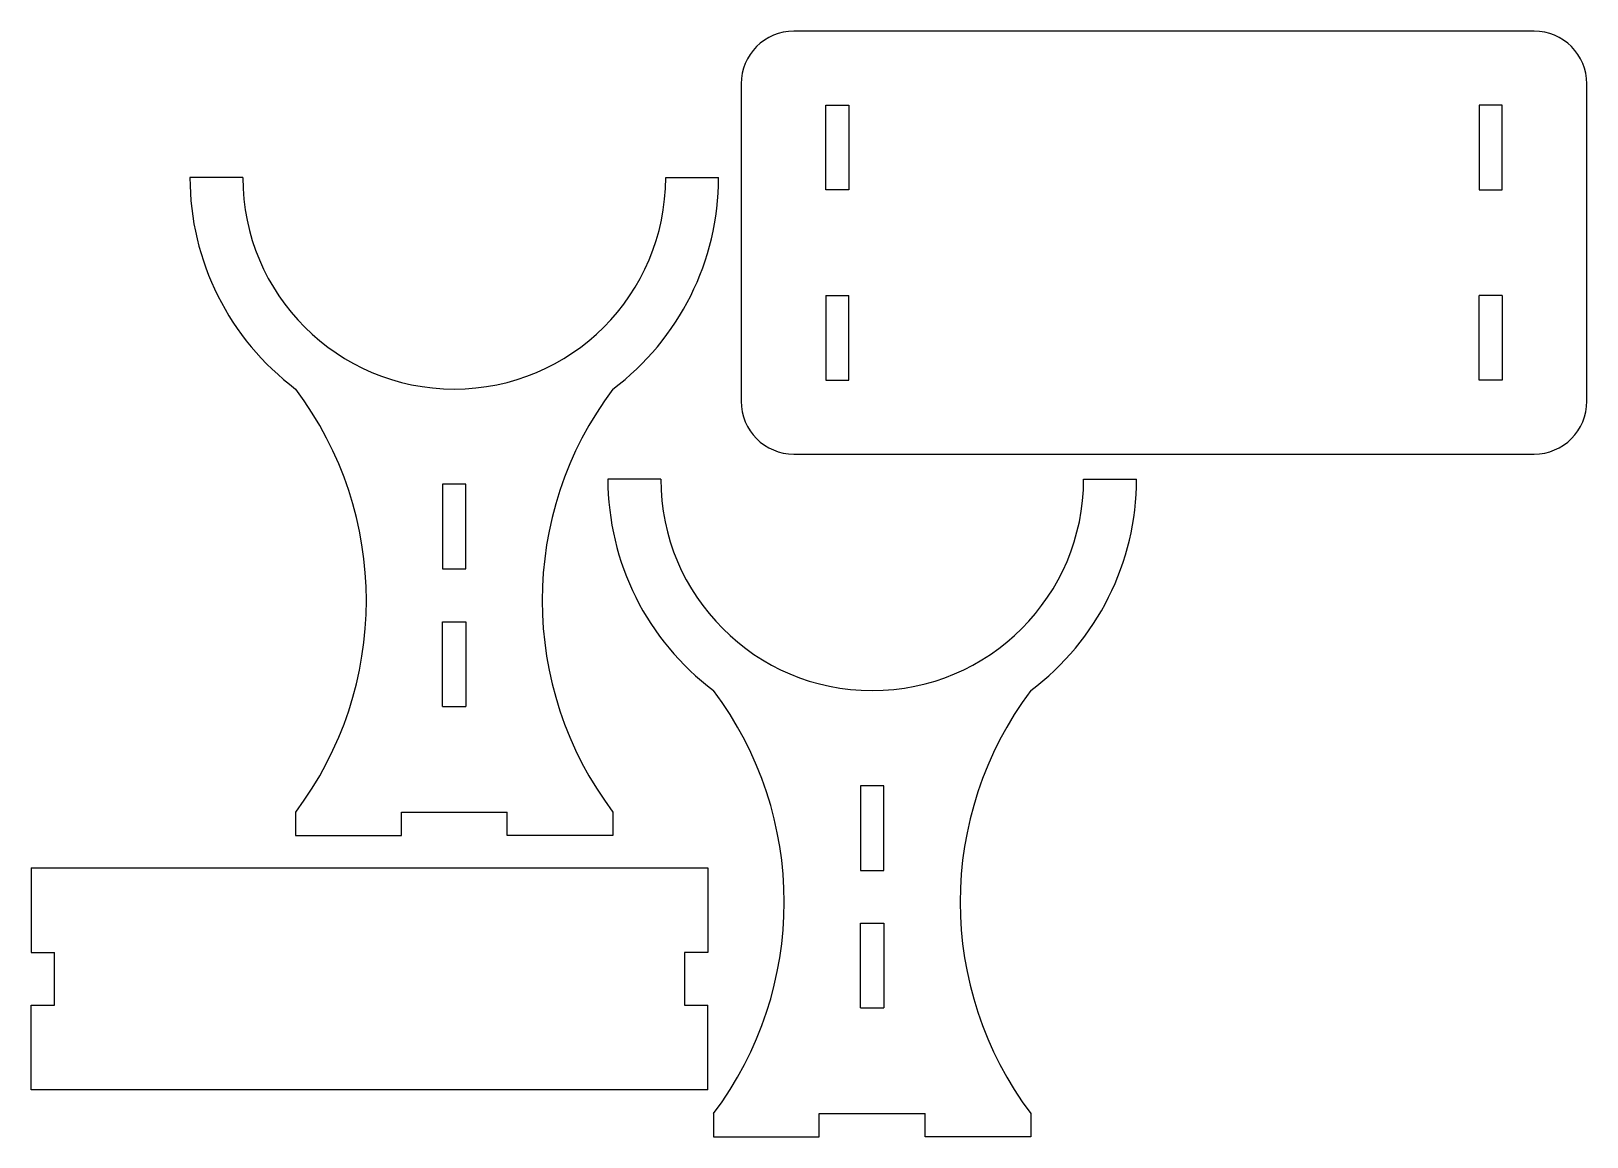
# Model space of a CAD drawing. Header units: inches. Extents: x 14.7 to 29.4, y 24.1 to 34.6.
import ezdxf

# ---------------------------------------------------------------- set-up
doc = ezdxf.new("R2010")
doc.units = ezdxf.units.IN
doc.header["$MEASUREMENT"] = 0

msp = doc.modelspace()

# ---------------------------------------------------------------- linework, layer by layer
for p, q in [((22.22, 33.071), (22.22, 33.871)), ((22.22, 33.871), (22.44, 33.871)), ((22.44, 33.871), (22.44, 33.071)), ((28.62, 33.871), (28.4, 33.871)), ((28.4, 33.871), (28.4, 33.071)), ((28.62, 33.071), (28.62, 33.871)), ((16.707, 33.186), (16.207, 33.186)), ((20.707, 33.186), (21.207, 33.186)), ((22.44, 33.071), (22.22, 33.071)), ((28.4, 33.071), (28.62, 33.071)), ((22.22, 32.071), (22.22, 31.271)), ((22.22, 32.071), (22.44, 32.071)), ((22.44, 31.271), (22.44, 32.071)), ((28.4, 31.271), (28.4, 32.071)), ((28.62, 32.071), (28.4, 32.071)), ((28.62, 32.071), (28.62, 31.271)), ((22.22, 31.271), (22.44, 31.271)), ((28.62, 31.271), (28.4, 31.271)), ((20.66, 30.335), (20.16, 30.335)), ((24.66, 30.335), (25.16, 30.335)), ((18.817, 30.286), (18.597, 30.286)), ((18.597, 30.286), (18.597, 29.486)), ((18.817, 29.486), (18.817, 30.286)), ((18.597, 29.486), (18.817, 29.486)), ((18.597, 28.186), (18.597, 28.986)), ((18.597, 28.986), (18.817, 28.986)), ((18.817, 28.986), (18.817, 28.186)), ((18.597, 28.186), (18.817, 28.186)), ((22.77, 27.435), (22.55, 27.435)), ((22.55, 27.435), (22.55, 26.635)), ((22.77, 26.635), (22.77, 27.435)), ((17.207, 27.186), (17.207, 26.966)), ((18.207, 27.186), (19.207, 27.186)), ((18.207, 26.966), (18.207, 27.186)), ((19.207, 26.966), (19.207, 27.186)), ((20.207, 27.186), (20.207, 26.966)), ((17.207, 26.966), (18.207, 26.966)), ((20.207, 26.966), (19.207, 26.966)), ((14.705, 26.659), (14.705, 25.859)), ((14.705, 26.659), (21.105, 26.659)), ((21.105, 26.659), (21.105, 25.859)), ((22.55, 26.635), (22.77, 26.635)), ((22.55, 25.335), (22.55, 26.135)), ((22.55, 26.135), (22.77, 26.135)), ((22.77, 26.135), (22.77, 25.335)), ((14.705, 25.859), (14.925, 25.859)), ((14.925, 25.359), (14.925, 25.859)), ((21.105, 25.859), (20.885, 25.859)), ((20.885, 25.859), (20.885, 25.359)), ((14.705, 24.559), (14.705, 25.359)), ((14.705, 25.359), (14.705, 25.359)), ((14.705, 25.359), (14.925, 25.359)), ((20.885, 25.359), (21.105, 25.359)), ((21.105, 24.559), (21.105, 25.359)), ((22.55, 25.335), (22.77, 25.335)), ((21.105, 24.559), (14.705, 24.559)), ((21.16, 24.335), (21.16, 24.115)), ((22.16, 24.335), (23.16, 24.335)), ((22.16, 24.115), (22.16, 24.335)), ((23.16, 24.115), (23.16, 24.335)), ((24.16, 24.335), (24.16, 24.115)), ((21.16, 24.115), (22.16, 24.115)), ((24.16, 24.115), (23.16, 24.115))]:
    msp.add_line(p, q)
for points in [[(28.92, 34.571), (21.92, 34.571)], [(21.42, 34.071), (21.42, 31.071)], [(29.42, 31.071), (29.42, 34.071)], [(21.92, 30.571), (28.92, 30.571)]]:
    msp.add_lwpolyline(points)
for centre, radius, start, end in [((21.92, 34.071), 0.5, 90, 180), ((28.92, 34.071), 0.5, 0, 90), ((18.707, 33.186), 2.5, 180, 233.1301), ((18.707, 33.186), 2, 180, 0), ((18.707, 33.186), 2.5, 306.8699, 0), ((14.551, 29.186), 3.325, 323.0287, 36.9713), ((22.864, 29.186), 3.325, 143.0287, 216.9713), ((21.92, 31.071), 0.5, 180, 270), ((28.92, 31.071), 0.5, 270, 0), ((22.66, 30.335), 2.5, 180, 233.1301), ((22.66, 30.335), 2, 180, 0), ((22.66, 30.335), 2.5, 306.8699, 0), ((18.503, 26.335), 3.325, 323.0287, 36.9713), ((26.817, 26.335), 3.325, 143.0287, 216.9713)]:
    msp.add_arc(centre, radius, start, end)

doc.saveas('drawing.dxf')
